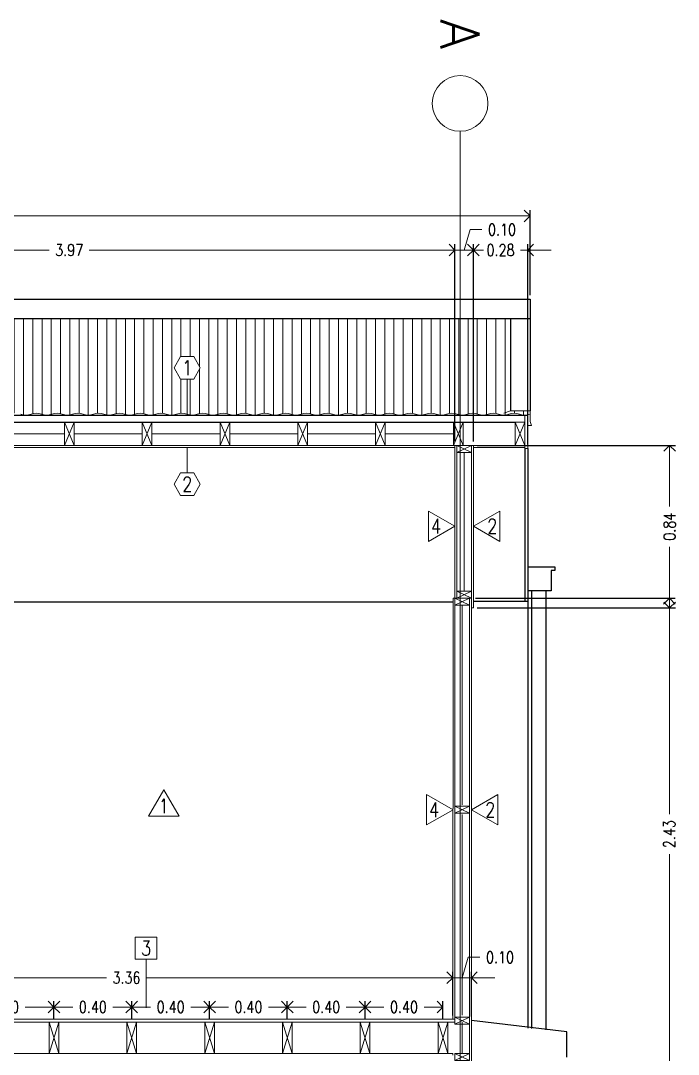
# Model space of a CAD drawing. Header units: inches. Extents: x 10.8 to 60.4, y 12.2 to 79.7.
# Drawn here: x 53.26 to 56.64, y 19.75 to 25.06 of the extents above; entities that cross this region are included whole.
import ezdxf
from ezdxf.enums import TextEntityAlignment as Align

# ---------------------------------------------------------------- set-up
doc = ezdxf.new("R2010")
doc.units = ezdxf.units.IN
doc.header["$MEASUREMENT"] = 0
doc.linetypes.add('HIDDEN', pattern=[0.375, 0.25, -0.125])
doc.layers.get('DEFPOINTS').update_dxf_attribs({"color": 210})
for name, color, linetype, lineweight in [('A-ANNO-DIMS', 3, 'Continuous', 18), ('A-ANNO-SYMB', 3, 'Continuous', 18), ('A-ANNO-TEXT', 3, 'Continuous', 18), ('A-DETL-MBND', 3, 'Continuous', 18), ('A-ELEV-MBE2', 4, 'Continuous', 25), ('A-ELEV-OVHD', 3, 'HIDDEN', 18), ('A-ELEV-PATT', 8, 'Continuous', 18), ('A-WALL-PATT', 8, 'Continuous', 18), ('A-WALL-STUD', 3, 'Continuous', 18)]:
    doc.layers.add(name, color=color, linetype=linetype, lineweight=lineweight)
doc.styles.add('E-ROMANS', font='romans.shx', dxfattribs={"width": 0.8})
doc.dimstyles.new('E-0050_ARW_12', dxfattribs={"dimscale": 0.001, "dimtxt": 60, "dimasz": 60, "dimexe": 30, "dimexo": 20, "dimgap": 30, "dimtad": 0, "dimzin": 0, "dimdsep": 46, "dimtxsty": 'E-ROMANS', "dimblk": 'OPEN90', "dimcen": 30, "dimclrd": 256, "dimclre": 256, "dimclrt": 256, "dimadec": 0, "dimazin": 0, "dimtfac": 1, "dimtmove": 1, "dimatfit": 3, "dimldrblk": 'OPEN90', "dimfxl": 1, "dimtfill": 1, "dimtolj": 1, "dimtzin": 0, "dimlwd": -1, "dimarcsym": 0})

# ---------------------------------------------------------------- blocks, each defined once
blk = doc.blocks.new('_Open90')
at = {"color": 0, "linetype": 'ByBlock', "lineweight": -2}
for p, q in [((0, 0), (-1, 0)), ((-0.5, 0.5), (0, 0)), ((0, 0), (-0.5, -0.5))]:
    blk.add_line(p, q, dxfattribs=at)
blk = doc.blocks.new('*D1300')
at = {"layer": 'A-ANNO-DIMS', "lineweight": -2, "transparency": 16777216}
for p, q in [((55.5956, 22.0913), (56.6231, 22.0913)), ((55.5956, 19.6653), (56.6231, 19.6653))]:
    blk.add_line(p, q, dxfattribs=at)
at = {"layer": 'A-ANNO-DIMS', "transparency": 16777216}
for p, q in [((56.5931, 22.0313), (56.5931, 20.9815)), ((56.5931, 19.7253), (56.5931, 20.7752))]:
    blk.add_line(p, q, dxfattribs=at)
at = {"layer": 'DEFPOINTS', "color": 0, "transparency": 16777216}
for p in [(55.5756, 22.0913), (56.5931, 22.0913), (55.5756, 19.6653)]:
    blk.add_point(p, dxfattribs=at)
at = {"layer": 'A-ANNO-DIMS', "transparency": 16777216, "xscale": 0.06, "yscale": 0.06, "zscale": 0.06}
for p, rotation in [((56.5931, 22.0913), 90), ((56.5931, 19.6653), 270)]:
    blk.add_blockref('_Open90', p, dxfattribs=dict(at, rotation=rotation))
at = {"layer": 'A-ANNO-DIMS', "transparency": 16777216, "insert": (56.5931, 20.8783), "char_height": 0.06, "attachment_point": 5, "rotation": 90, "style": 'E-ROMANS', "bg_fill": 3, "box_fill_scale": 1.25, "bg_fill_color": 256, "bg_fill_true_color": 13158600, "bg_fill_transparency": 0}
blk.add_mtext('\\A1;2.43', dxfattribs=at)
blk = doc.blocks.new('*D1383')
at = {"layer": 'A-ANNO-DIMS', "lineweight": -2, "transparency": 16777216}
for p, q in [((52.9266, 19.9313), (52.9266, 20.0195)), ((53.4286, 19.9313), (53.4286, 20.0195))]:
    blk.add_line(p, q, dxfattribs=at)
at = {"layer": 'A-ANNO-DIMS', "transparency": 16777216}
for p, q in [((52.9866, 19.9895), (53.0745, 19.9895)), ((53.3686, 19.9895), (53.2808, 19.9895))]:
    blk.add_line(p, q, dxfattribs=at)
at = {"layer": 'DEFPOINTS', "color": 0, "transparency": 16777216}
for p in [(53.4286, 19.9895), (52.9266, 19.9113), (53.4286, 19.9113)]:
    blk.add_point(p, dxfattribs=at)
at = {"layer": 'A-ANNO-DIMS', "transparency": 16777216, "xscale": 0.06, "yscale": 0.06, "zscale": 0.06, "rotation": 180}
blk.add_blockref('_Open90', (52.9266, 19.9895), dxfattribs=at)
at = {"layer": 'A-ANNO-DIMS', "transparency": 16777216, "xscale": 0.06, "yscale": 0.06, "zscale": 0.06}
blk.add_blockref('_Open90', (53.4286, 19.9895), dxfattribs=at)
at = {"layer": 'A-ANNO-DIMS', "transparency": 16777216, "insert": (53.1776, 19.9895), "char_height": 0.06, "attachment_point": 5, "style": 'E-ROMANS', "bg_fill": 3, "box_fill_scale": 1.25, "bg_fill_color": 256, "bg_fill_true_color": 13158600, "bg_fill_transparency": 0}
blk.add_mtext('\\A1;0.50', dxfattribs=at)
blk = doc.blocks.new('*D1384')
at = {"layer": 'A-ANNO-DIMS', "lineweight": -2, "transparency": 16777216}
for p, q in [((53.4286, 19.9313), (53.4286, 20.0195)), ((53.8286, 19.9313), (53.8286, 20.0195))]:
    blk.add_line(p, q, dxfattribs=at)
at = {"layer": 'A-ANNO-DIMS', "transparency": 16777216}
for p, q in [((53.4886, 19.9895), (53.5255, 19.9895)), ((53.7686, 19.9895), (53.7318, 19.9895))]:
    blk.add_line(p, q, dxfattribs=at)
at = {"layer": 'DEFPOINTS', "color": 0, "transparency": 16777216}
for p in [(53.8286, 19.9895), (53.4286, 19.9113), (53.8286, 19.9113)]:
    blk.add_point(p, dxfattribs=at)
at = {"layer": 'A-ANNO-DIMS', "transparency": 16777216, "xscale": 0.06, "yscale": 0.06, "zscale": 0.06, "rotation": 180}
blk.add_blockref('_Open90', (53.4286, 19.9895), dxfattribs=at)
at = {"layer": 'A-ANNO-DIMS', "transparency": 16777216, "xscale": 0.06, "yscale": 0.06, "zscale": 0.06}
blk.add_blockref('_Open90', (53.8286, 19.9895), dxfattribs=at)
at = {"layer": 'A-ANNO-DIMS', "transparency": 16777216, "insert": (53.6286, 19.9895), "char_height": 0.06, "attachment_point": 5, "style": 'E-ROMANS', "bg_fill": 3, "box_fill_scale": 1.25, "bg_fill_color": 256, "bg_fill_true_color": 13158600, "bg_fill_transparency": 0}
blk.add_mtext('\\A1;0.40', dxfattribs=at)
blk = doc.blocks.new('*D1385')
at = {"layer": 'A-ANNO-DIMS', "lineweight": -2, "transparency": 16777216}
for p, q in [((53.8286, 19.9313), (53.8286, 20.0195)), ((54.2286, 19.9313), (54.2286, 20.0195))]:
    blk.add_line(p, q, dxfattribs=at)
at = {"layer": 'A-ANNO-DIMS', "transparency": 16777216}
for p, q in [((53.8886, 19.9895), (53.9255, 19.9895)), ((54.1686, 19.9895), (54.1318, 19.9895))]:
    blk.add_line(p, q, dxfattribs=at)
at = {"layer": 'DEFPOINTS', "color": 0, "transparency": 16777216}
for p in [(54.2286, 19.9895), (53.8286, 19.9113), (54.2286, 19.9113)]:
    blk.add_point(p, dxfattribs=at)
at = {"layer": 'A-ANNO-DIMS', "transparency": 16777216, "xscale": 0.06, "yscale": 0.06, "zscale": 0.06, "rotation": 180}
blk.add_blockref('_Open90', (53.8286, 19.9895), dxfattribs=at)
at = {"layer": 'A-ANNO-DIMS', "transparency": 16777216, "xscale": 0.06, "yscale": 0.06, "zscale": 0.06}
blk.add_blockref('_Open90', (54.2286, 19.9895), dxfattribs=at)
at = {"layer": 'A-ANNO-DIMS', "transparency": 16777216, "insert": (54.0286, 19.9895), "char_height": 0.06, "attachment_point": 5, "style": 'E-ROMANS', "bg_fill": 3, "box_fill_scale": 1.25, "bg_fill_color": 256, "bg_fill_true_color": 13158600, "bg_fill_transparency": 0}
blk.add_mtext('\\A1;0.40', dxfattribs=at)
blk = doc.blocks.new('*D1386')
at = {"layer": 'A-ANNO-DIMS', "lineweight": -2, "transparency": 16777216}
for p, q in [((54.2286, 19.9313), (54.2286, 20.0195)), ((54.6286, 19.9313), (54.6286, 20.0195))]:
    blk.add_line(p, q, dxfattribs=at)
at = {"layer": 'A-ANNO-DIMS', "transparency": 16777216}
for p, q in [((54.2886, 19.9895), (54.3255, 19.9895)), ((54.5686, 19.9895), (54.5318, 19.9895))]:
    blk.add_line(p, q, dxfattribs=at)
at = {"layer": 'DEFPOINTS', "color": 0, "transparency": 16777216}
for p in [(54.6286, 19.9895), (54.2286, 19.9113), (54.6286, 19.9113)]:
    blk.add_point(p, dxfattribs=at)
at = {"layer": 'A-ANNO-DIMS', "transparency": 16777216, "xscale": 0.06, "yscale": 0.06, "zscale": 0.06, "rotation": 180}
blk.add_blockref('_Open90', (54.2286, 19.9895), dxfattribs=at)
at = {"layer": 'A-ANNO-DIMS', "transparency": 16777216, "xscale": 0.06, "yscale": 0.06, "zscale": 0.06}
blk.add_blockref('_Open90', (54.6286, 19.9895), dxfattribs=at)
at = {"layer": 'A-ANNO-DIMS', "transparency": 16777216, "insert": (54.4286, 19.9895), "char_height": 0.06, "attachment_point": 5, "style": 'E-ROMANS', "bg_fill": 3, "box_fill_scale": 1.25, "bg_fill_color": 256, "bg_fill_true_color": 13158600, "bg_fill_transparency": 0}
blk.add_mtext('\\A1;0.40', dxfattribs=at)
blk = doc.blocks.new('*D1387')
at = {"layer": 'A-ANNO-DIMS', "lineweight": -2, "transparency": 16777216}
for p, q in [((54.6286, 19.9313), (54.6286, 20.0195)), ((55.0286, 19.9313), (55.0286, 20.0195))]:
    blk.add_line(p, q, dxfattribs=at)
at = {"layer": 'A-ANNO-DIMS', "transparency": 16777216}
for p, q in [((54.6886, 19.9895), (54.7255, 19.9895)), ((54.9686, 19.9895), (54.9318, 19.9895))]:
    blk.add_line(p, q, dxfattribs=at)
at = {"layer": 'DEFPOINTS', "color": 0, "transparency": 16777216}
for p in [(55.0286, 19.9895), (54.6286, 19.9113), (55.0286, 19.9113)]:
    blk.add_point(p, dxfattribs=at)
at = {"layer": 'A-ANNO-DIMS', "transparency": 16777216, "xscale": 0.06, "yscale": 0.06, "zscale": 0.06, "rotation": 180}
blk.add_blockref('_Open90', (54.6286, 19.9895), dxfattribs=at)
at = {"layer": 'A-ANNO-DIMS', "transparency": 16777216, "xscale": 0.06, "yscale": 0.06, "zscale": 0.06}
blk.add_blockref('_Open90', (55.0286, 19.9895), dxfattribs=at)
at = {"layer": 'A-ANNO-DIMS', "transparency": 16777216, "insert": (54.8286, 19.9895), "char_height": 0.06, "attachment_point": 5, "style": 'E-ROMANS', "bg_fill": 3, "box_fill_scale": 1.25, "bg_fill_color": 256, "bg_fill_true_color": 13158600, "bg_fill_transparency": 0}
blk.add_mtext('\\A1;0.40', dxfattribs=at)
blk = doc.blocks.new('*D1388')
at = {"layer": 'A-ANNO-DIMS', "lineweight": -2, "transparency": 16777216}
for p, q in [((55.0286, 19.9313), (55.0286, 20.0195)), ((55.4286, 19.9313), (55.4286, 20.0195))]:
    blk.add_line(p, q, dxfattribs=at)
at = {"layer": 'A-ANNO-DIMS', "transparency": 16777216}
for p, q in [((55.0886, 19.9895), (55.1255, 19.9895)), ((55.3686, 19.9895), (55.3318, 19.9895))]:
    blk.add_line(p, q, dxfattribs=at)
at = {"layer": 'DEFPOINTS', "color": 0, "transparency": 16777216}
for p in [(55.4286, 19.9895), (55.0286, 19.9113), (55.4286, 19.9113)]:
    blk.add_point(p, dxfattribs=at)
at = {"layer": 'A-ANNO-DIMS', "transparency": 16777216, "xscale": 0.06, "yscale": 0.06, "zscale": 0.06, "rotation": 180}
blk.add_blockref('_Open90', (55.0286, 19.9895), dxfattribs=at)
at = {"layer": 'A-ANNO-DIMS', "transparency": 16777216, "xscale": 0.06, "yscale": 0.06, "zscale": 0.06}
blk.add_blockref('_Open90', (55.4286, 19.9895), dxfattribs=at)
at = {"layer": 'A-ANNO-DIMS', "transparency": 16777216, "insert": (55.2286, 19.9895), "char_height": 0.06, "attachment_point": 5, "style": 'E-ROMANS', "bg_fill": 3, "box_fill_scale": 1.25, "bg_fill_color": 256, "bg_fill_true_color": 13158600, "bg_fill_transparency": 0}
blk.add_mtext('\\A1;0.40', dxfattribs=at)
blk = doc.blocks.new('*D1389')
at = {"layer": 'A-ANNO-DIMS', "lineweight": -2, "transparency": 16777216}
for p, q in [((55.6056, 22.8763), (56.6243, 22.8763)), ((55.6056, 22.0413), (56.6243, 22.0413))]:
    blk.add_line(p, q, dxfattribs=at)
at = {"layer": 'A-ANNO-DIMS', "transparency": 16777216}
for p, q in [((56.5943, 22.8163), (56.5943, 22.5631)), ((56.5943, 22.1013), (56.5943, 22.3545))]:
    blk.add_line(p, q, dxfattribs=at)
at = {"layer": 'DEFPOINTS', "color": 0, "transparency": 16777216}
for p in [(55.5856, 22.8763), (56.5943, 22.8763), (55.5856, 22.0413)]:
    blk.add_point(p, dxfattribs=at)
at = {"layer": 'A-ANNO-DIMS', "transparency": 16777216, "xscale": 0.06, "yscale": 0.06, "zscale": 0.06}
for p, rotation in [((56.5943, 22.8763), 90), ((56.5943, 22.0413), 270)]:
    blk.add_blockref('_Open90', p, dxfattribs=dict(at, rotation=rotation))
at = {"layer": 'A-ANNO-DIMS', "transparency": 16777216, "insert": (56.5943, 22.4588), "char_height": 0.06, "attachment_point": 5, "rotation": 90, "style": 'E-ROMANS', "bg_fill": 3, "box_fill_scale": 1.25, "bg_fill_color": 256, "bg_fill_true_color": 13158600, "bg_fill_transparency": 0}
blk.add_mtext('\\A1;0.84', dxfattribs=at)
blk = doc.blocks.new('*D1393')
at = {"layer": 'A-ANNO-DIMS', "lineweight": -2, "transparency": 16777216}
for p, q in [((51.5236, 22.8963), (51.5236, 23.9109)), ((55.4906, 22.8963), (55.4906, 23.9109))]:
    blk.add_line(p, q, dxfattribs=at)
at = {"layer": 'A-ANNO-DIMS', "transparency": 16777216}
for p, q in [((51.5836, 23.8809), (53.404, 23.8809)), ((55.4306, 23.8809), (53.6103, 23.8809))]:
    blk.add_line(p, q, dxfattribs=at)
at = {"layer": 'DEFPOINTS', "color": 0, "transparency": 16777216}
for p in [(55.4906, 23.8809), (51.5236, 22.8763), (55.4906, 22.8763)]:
    blk.add_point(p, dxfattribs=at)
at = {"layer": 'A-ANNO-DIMS', "transparency": 16777216, "xscale": 0.06, "yscale": 0.06, "zscale": 0.06, "rotation": 180}
blk.add_blockref('_Open90', (51.5236, 23.8809), dxfattribs=at)
at = {"layer": 'A-ANNO-DIMS', "transparency": 16777216, "xscale": 0.06, "yscale": 0.06, "zscale": 0.06}
blk.add_blockref('_Open90', (55.4906, 23.8809), dxfattribs=at)
at = {"layer": 'A-ANNO-DIMS', "transparency": 16777216, "insert": (53.5071, 23.8809), "char_height": 0.06, "attachment_point": 5, "style": 'E-ROMANS', "bg_fill": 3, "box_fill_scale": 1.25, "bg_fill_color": 256, "bg_fill_true_color": 13158600, "bg_fill_transparency": 0}
blk.add_mtext('\\A1;3.97', dxfattribs=at)
blk = doc.blocks.new('*D1394')
at = {"layer": 'A-ANNO-DIMS', "transparency": 16777216}
for p, q in [((55.5381, 23.8809), (55.5696, 23.9859)), ((55.5696, 23.9859), (55.6296, 23.9859)), ((55.4306, 23.8809), (55.3706, 23.8809)), ((55.4906, 23.8809), (55.5856, 23.8809)), ((55.4906, 23.8809), (55.5856, 23.8809)), ((55.6456, 23.8809), (55.7056, 23.8809))]:
    blk.add_line(p, q, dxfattribs=at)
at = {"layer": 'A-ANNO-DIMS', "lineweight": -2, "transparency": 16777216}
for p, q in [((55.4906, 22.8963), (55.4906, 23.9109)), ((55.5856, 22.8963), (55.5856, 23.9109))]:
    blk.add_line(p, q, dxfattribs=at)
at = {"layer": 'DEFPOINTS', "color": 0, "transparency": 16777216}
for p in [(55.5856, 23.8809), (55.4906, 22.8763), (55.5856, 22.8763)]:
    blk.add_point(p, dxfattribs=at)
at = {"layer": 'A-ANNO-DIMS', "transparency": 16777216, "xscale": 0.06, "yscale": 0.06, "zscale": 0.06}
blk.add_blockref('_Open90', (55.4906, 23.8809), dxfattribs=at)
at = {"layer": 'A-ANNO-DIMS', "transparency": 16777216, "xscale": 0.06, "yscale": 0.06, "zscale": 0.06, "rotation": 180}
blk.add_blockref('_Open90', (55.5856, 23.8809), dxfattribs=at)
at = {"layer": 'A-ANNO-DIMS', "transparency": 16777216, "insert": (55.7328, 23.9859), "char_height": 0.06, "attachment_point": 5, "style": 'E-ROMANS', "bg_fill": 3, "box_fill_scale": 1.25, "bg_fill_color": 256, "bg_fill_true_color": 13158600, "bg_fill_transparency": 0}
blk.add_mtext('\\A1;0.10', dxfattribs=at)
blk = doc.blocks.new('*D1395')
at = {"layer": 'A-ANNO-DIMS', "transparency": 16777216}
for p, q in [((55.5256, 23.8809), (55.4656, 23.8809)), ((55.5856, 23.8809), (55.622, 23.8809)), ((55.8646, 23.8809), (55.8283, 23.8809)), ((55.9246, 23.8809), (55.9846, 23.8809))]:
    blk.add_line(p, q, dxfattribs=at)
at = {"layer": 'A-ANNO-DIMS', "lineweight": -2, "transparency": 16777216}
for p, q in [((55.5856, 22.8963), (55.5856, 23.9109)), ((55.8646, 22.8813), (55.8646, 23.9109))]:
    blk.add_line(p, q, dxfattribs=at)
at = {"layer": 'DEFPOINTS', "color": 0, "transparency": 16777216}
for p in [(55.8646, 23.8809), (55.5856, 22.8763), (55.8646, 22.8613)]:
    blk.add_point(p, dxfattribs=at)
at = {"layer": 'A-ANNO-DIMS', "transparency": 16777216, "xscale": 0.06, "yscale": 0.06, "zscale": 0.06}
blk.add_blockref('_Open90', (55.5856, 23.8809), dxfattribs=at)
at = {"layer": 'A-ANNO-DIMS', "transparency": 16777216, "xscale": 0.06, "yscale": 0.06, "zscale": 0.06, "rotation": 180}
blk.add_blockref('_Open90', (55.8646, 23.8809), dxfattribs=at)
at = {"layer": 'A-ANNO-DIMS', "transparency": 16777216, "insert": (55.7251, 23.8809), "char_height": 0.06, "attachment_point": 5, "style": 'E-ROMANS', "bg_fill": 3, "box_fill_scale": 1.25, "bg_fill_color": 256, "bg_fill_true_color": 13158600, "bg_fill_transparency": 0}
blk.add_mtext('\\A1;0.28', dxfattribs=at)
blk = doc.blocks.new('*D1407')
at = {"layer": 'A-ANNO-DIMS', "lineweight": -2, "transparency": 16777216}
for p, q in [((52.1236, 19.9463), (52.1236, 20.17)), ((55.4797, 19.9463), (55.4797, 20.17))]:
    blk.add_line(p, q, dxfattribs=at)
at = {"layer": 'A-ANNO-DIMS', "transparency": 16777216}
for p, q in [((52.1836, 20.14), (53.6985, 20.14)), ((55.4197, 20.14), (53.9048, 20.14))]:
    blk.add_line(p, q, dxfattribs=at)
at = {"layer": 'DEFPOINTS', "color": 0, "transparency": 16777216}
for p in [(55.4797, 20.14), (52.1236, 19.9263), (55.4797, 19.9263)]:
    blk.add_point(p, dxfattribs=at)
at = {"layer": 'A-ANNO-DIMS', "transparency": 16777216, "xscale": 0.06, "yscale": 0.06, "zscale": 0.06, "rotation": 180}
blk.add_blockref('_Open90', (52.1236, 20.14), dxfattribs=at)
at = {"layer": 'A-ANNO-DIMS', "transparency": 16777216, "xscale": 0.06, "yscale": 0.06, "zscale": 0.06}
blk.add_blockref('_Open90', (55.4797, 20.14), dxfattribs=at)
at = {"layer": 'A-ANNO-DIMS', "transparency": 16777216, "insert": (53.8016, 20.14), "char_height": 0.06, "attachment_point": 5, "style": 'E-ROMANS', "bg_fill": 3, "box_fill_scale": 1.25, "bg_fill_color": 256, "bg_fill_true_color": 13158600, "bg_fill_transparency": 0}
blk.add_mtext('\\A1;3.36', dxfattribs=at)
blk = doc.blocks.new('*D1408')
at = {"layer": 'A-ANNO-DIMS', "transparency": 16777216}
for p, q in [((55.5276, 20.14), (55.5591, 20.245)), ((55.5591, 20.245), (55.6191, 20.245)), ((55.4197, 20.14), (55.3597, 20.14)), ((55.4797, 20.14), (55.5756, 20.14)), ((55.4797, 20.14), (55.5756, 20.14)), ((55.6356, 20.14), (55.6956, 20.14))]:
    blk.add_line(p, q, dxfattribs=at)
at = {"layer": 'A-ANNO-DIMS', "lineweight": -2, "transparency": 16777216}
for p, q in [((55.4797, 19.9463), (55.4797, 20.17)), ((55.5756, 19.9404), (55.5756, 20.17))]:
    blk.add_line(p, q, dxfattribs=at)
at = {"layer": 'DEFPOINTS', "color": 0, "transparency": 16777216}
for p in [(55.5756, 20.14), (55.4797, 19.9263), (55.5756, 19.9204)]:
    blk.add_point(p, dxfattribs=at)
at = {"layer": 'A-ANNO-DIMS', "transparency": 16777216, "xscale": 0.06, "yscale": 0.06, "zscale": 0.06}
blk.add_blockref('_Open90', (55.4797, 20.14), dxfattribs=at)
at = {"layer": 'A-ANNO-DIMS', "transparency": 16777216, "xscale": 0.06, "yscale": 0.06, "zscale": 0.06, "rotation": 180}
blk.add_blockref('_Open90', (55.5756, 20.14), dxfattribs=at)
at = {"layer": 'A-ANNO-DIMS', "transparency": 16777216, "insert": (55.7223, 20.245), "char_height": 0.06, "attachment_point": 5, "style": 'E-ROMANS', "bg_fill": 3, "box_fill_scale": 1.25, "bg_fill_color": 256, "bg_fill_true_color": 13158600, "bg_fill_transparency": 0}
blk.add_mtext('\\A1;0.10', dxfattribs=at)
blk = doc.blocks.new('*D1412')
at = {"layer": 'A-ANNO-DIMS', "lineweight": -2, "transparency": 16777216}
for p, q in [((48.2551, 23.6483), (48.2551, 24.086)), ((55.8771, 23.6483), (55.8771, 24.086))]:
    blk.add_line(p, q, dxfattribs=at)
at = {"layer": 'A-ANNO-DIMS', "transparency": 16777216}
for p, q in [((48.3151, 24.056), (51.963, 24.056)), ((55.8171, 24.056), (52.1693, 24.056))]:
    blk.add_line(p, q, dxfattribs=at)
at = {"layer": 'DEFPOINTS', "color": 0, "transparency": 16777216}
for p in [(55.8771, 24.056), (48.2551, 23.6283), (55.8771, 23.6283)]:
    blk.add_point(p, dxfattribs=at)
at = {"layer": 'A-ANNO-DIMS', "transparency": 16777216, "xscale": 0.06, "yscale": 0.06, "zscale": 0.06, "rotation": 180}
blk.add_blockref('_Open90', (48.2551, 24.056), dxfattribs=at)
at = {"layer": 'A-ANNO-DIMS', "transparency": 16777216, "xscale": 0.06, "yscale": 0.06, "zscale": 0.06}
blk.add_blockref('_Open90', (55.8771, 24.056), dxfattribs=at)
at = {"layer": 'A-ANNO-DIMS', "transparency": 16777216, "insert": (52.0661, 24.056), "char_height": 0.06, "attachment_point": 5, "style": 'E-ROMANS', "bg_fill": 3, "box_fill_scale": 1.25, "bg_fill_color": 256, "bg_fill_true_color": 13158600, "bg_fill_transparency": 0}
blk.add_mtext('\\A1;7.62', dxfattribs=at)

msp = doc.modelspace()

# ---------------------------------------------------------------- hatches: boundary and pattern name
at = {"layer": 'A-ELEV-PATT'}
h = msp.add_hatch(dxfattribs=at)
h.set_pattern_fill('LINE', color=256, scale=0.015, style=0)
h.set_pattern_definition([(90, (25.316072, 614.402134), (-0.047625, 1e-17), [])])
h.paths.add_polyline_path([(52.0661, 23.5283), (48.3551, 23.5283), (48.3551, 23.0541), (48.2551, 23.0541), (48.2551, 22.9991), (48.2476, 22.9791), (48.2676, 22.9791), (48.2676, 23.0325, 0.075347), (48.289, 23.0374, -0.189121), (48.3424, 23.0374, 0.189121), (48.3958, 23.0374, -0.189121), (48.4493, 23.0374, 0.189121), (48.5027, 23.0374, -0.189121), (48.5561, 23.0374, 0.189121), (48.6095, 23.0374, -0.189121), (48.663, 23.0374, 0.189121), (48.7164, 23.0374, -0.189121), (48.7698, 23.0374, 0.189121), (48.8232, 23.0374, -0.189121), (48.8766, 23.0374, 0.189121), (48.9301, 23.0374, -0.189121), (48.9835, 23.0374, 0.189121), (49.0369, 23.0374, -0.189121), (49.0903, 23.0374, 0.189121), (49.1438, 23.0374, -0.189121), (49.1972, 23.0374, 0.189121), (49.2506, 23.0374, -0.189121), (49.304, 23.0374, 0.189121), (49.3575, 23.0374, -0.189121), (49.4109, 23.0374, 0.189121), (49.4643, 23.0374, -0.189121), (49.5177, 23.0374, 0.189121), (49.5712, 23.0374, -0.189121), (49.6246, 23.0374, 0.189121), (49.678, 23.0374, -0.189121), (49.7314, 23.0374, 0.189121), (49.7849, 23.0374, -0.189121), (49.8383, 23.0374, 0.189121), (49.8917, 23.0374, -0.189121), (49.9451, 23.0374, 0.189121), (49.9986, 23.0374, -0.189121), (50.052, 23.0374, 0.189121), (50.1054, 23.0374, -0.189121), (50.1588, 23.0374, 0.189121), (50.2123, 23.0374, -0.189121), (50.2657, 23.0374, 0.189121), (50.3191, 23.0374, -0.189121), (50.3725, 23.0374, 0.189121), (50.426, 23.0374, -0.189121), (50.4794, 23.0374, 0.189121), (50.5328, 23.0374, -0.189121), (50.5862, 23.0374, 0.189121), (50.6397, 23.0374, -0.189121), (50.6931, 23.0374, 0.189121), (50.7465, 23.0374, -0.189121), (50.7999, 23.0374, 0.189121), (50.8533, 23.0374, -0.189121), (50.9068, 23.0374, 0.189121), (50.9602, 23.0374, -0.189121), (51.0136, 23.0374, 0.189121), (51.067, 23.0374, -0.189121), (51.1205, 23.0374, 0.189121), (51.1739, 23.0374, -0.189121), (51.2273, 23.0374, 0.189121), (51.2807, 23.0374, -0.189121), (51.3342, 23.0374, 0.189121), (51.3876, 23.0374, -0.189121), (51.441, 23.0374, 0.189121), (51.4944, 23.0374, -0.189121), (51.5479, 23.0374, 0.189121), (51.6013, 23.0374, -0.189121), (51.6547, 23.0374, 0.189121), (51.7081, 23.0374, -0.189121), (51.7616, 23.0374, 0.189121), (51.815, 23.0374, -0.189121), (51.8684, 23.0374, 0.189121), (51.9218, 23.0374, -0.189121), (51.9753, 23.0374, 0.189121), (52.0287, 23.0374, -0.130952), (52.0661, 23.0417)])
h.paths.add_polyline_path([(50.4417, 23.2758), (50.4753, 23.3341), (50.5427, 23.3341), (50.5763, 23.2758), (50.5427, 23.2175), (50.4753, 23.2175)], flags=16)
h.paths.add_polyline_path([(54.0464, 23.2758), (54.0801, 23.3341), (54.1474, 23.3341), (54.1811, 23.2758), (54.1474, 23.2175), (54.1138, 23.2175), (54.1138, 23.0368, 0.183293), (54.1657, 23.0374, -0.189121), (54.2191, 23.0374, 0.189121), (54.2725, 23.0374, -0.189121), (54.3259, 23.0374, 0.189121), (54.3794, 23.0374, -0.189121), (54.4328, 23.0374, 0.189121), (54.4862, 23.0374, -0.189121), (54.5396, 23.0374, 0.189121), (54.593, 23.0374, -0.189121), (54.6465, 23.0374, 0.189121), (54.6999, 23.0374, -0.189121), (54.7533, 23.0374, 0.189121), (54.8067, 23.0374, -0.189121), (54.8602, 23.0374, 0.189121), (54.9136, 23.0374, -0.189121), (54.967, 23.0374, 0.189121), (55.0204, 23.0374, -0.189121), (55.0739, 23.0374, 0.189121), (55.1273, 23.0374, -0.189121), (55.1807, 23.0374, 0.189121), (55.2341, 23.0374, -0.189121), (55.2876, 23.0374, 0.189121), (55.341, 23.0374, -0.189121), (55.3944, 23.0374, 0.189121), (55.4478, 23.0374, -0.189121), (55.5013, 23.0374, 0.189121), (55.5547, 23.0374, -0.189121), (55.6081, 23.0374, 0.189121), (55.6615, 23.0374, -0.189121), (55.715, 23.0374, 0.189121), (55.7684, 23.0374, -0.189121), (55.8218, 23.0374, 0.196249), (55.8771, 23.0381), (55.8771, 23.0541), (55.7771, 23.0541), (55.7771, 23.5283), (52.0661, 23.5283), (52.0661, 23.0417, -0.056763), (52.0821, 23.0374, 0.189121), (52.1355, 23.0374, -0.189121), (52.189, 23.0374, 0.189121), (52.2424, 23.0374, -0.189121), (52.2958, 23.0374, 0.189121), (52.3492, 23.0374, -0.189121), (52.4027, 23.0374, 0.189121), (52.4561, 23.0374, -0.189121), (52.5095, 23.0374, 0.189121), (52.5629, 23.0374, -0.189121), (52.6164, 23.0374, 0.189121), (52.6698, 23.0374, -0.189121), (52.7232, 23.0374, 0.189121), (52.7766, 23.0374, -0.189121), (52.83, 23.0374, 0.189121), (52.8835, 23.0374, -0.189121), (52.9369, 23.0374, 0.189121), (52.9903, 23.0374, -0.189121), (53.0437, 23.0374, 0.189121), (53.0972, 23.0374, -0.189121), (53.1506, 23.0374, 0.189121), (53.204, 23.0374, -0.189121), (53.2574, 23.0374, 0.189121), (53.3109, 23.0374, -0.189121), (53.3643, 23.0374, 0.189121), (53.4177, 23.0374, -0.189121), (53.4711, 23.0374, 0.189121), (53.5246, 23.0374, -0.189121), (53.578, 23.0374, 0.189121), (53.6314, 23.0374, -0.189121), (53.6848, 23.0374, 0.189121), (53.7383, 23.0374, -0.189121), (53.7917, 23.0374, 0.189121), (53.8451, 23.0374, -0.189121), (53.8985, 23.0374, 0.189121), (53.952, 23.0374, -0.189121), (54.0054, 23.0374, 0.189121), (54.0588, 23.0374, -0.189121), (54.1122, 23.0374, 0.005632), (54.1138, 23.0368), (54.1138, 23.2175), (54.0801, 23.2175)])
h.paths.add_polyline_path([(50.4771, 23.3321), (50.5409, 23.3321), (50.5409, 23.2196), (50.4771, 23.2196)], flags=8)

# ---------------------------------------------------------------- linework, layer by layer
at = {"layer": 'A-ANNO-SYMB'}
for p, q in [((55.5171, 15.4869), (55.5171, 24.4916)), ((54.1138, 23.0374), (54.1138, 23.2175)), ((54.1138, 22.7355), (54.1138, 22.8663))]:
    msp.add_line(p, q, dxfattribs=at)
for points in [[(54.0801, 23.2175), (54.0464, 23.2758), (54.0801, 23.3341), (54.1474, 23.3341), (54.1811, 23.2758), (54.1474, 23.2175)], [(54.0801, 22.6188), (54.0464, 22.6771), (54.0801, 22.7355), (54.1474, 22.7355), (54.1811, 22.6771), (54.1474, 22.6188)], [(53.9934, 21.1062), (54.0719, 20.9703), (53.915, 20.9703)]]:
    msp.add_lwpolyline(points, close=True, dxfattribs=at)
msp.add_lwpolyline([(55.7424, 23.0418), (55.7424, 23.0418), (55.7771, 23.0541), (55.8771, 23.0541), (55.8771, 22.9991), (55.8846, 22.9791), (55.8671, 22.9791)], dxfattribs=at)
msp.add_circle((55.5171, 24.6346), 0.143, dxfattribs=at)
for centre, start, end in [((53.2842, 23.1055), 248.5813, 291.4187), ((53.3376, 22.9693), 68.5813, 111.4187), ((53.391, 23.1055), 248.5813, 291.4187), ((53.4444, 22.9693), 68.5813, 111.4187), ((53.4979, 23.1055), 248.5813, 291.4187), ((53.5513, 22.9693), 68.5813, 111.4187), ((53.6047, 23.1055), 248.5813, 291.4187), ((53.6581, 22.9693), 68.5813, 111.4187), ((53.7115, 23.1055), 248.5813, 291.4187), ((53.765, 22.9693), 68.5813, 111.4187), ((53.8184, 23.1055), 248.5813, 291.4187), ((53.8718, 22.9693), 68.5813, 111.4187), ((53.9252, 23.1055), 248.5813, 291.4187), ((53.9787, 22.9693), 68.5813, 111.4187), ((54.0321, 23.1055), 248.5813, 291.4187), ((54.0855, 22.9693), 68.5813, 111.4187), ((54.1389, 23.1055), 248.5813, 291.4187), ((54.1924, 22.9693), 68.5813, 111.4187), ((54.2458, 23.1055), 248.5813, 291.4187), ((54.2992, 22.9693), 68.5813, 111.4187), ((54.3526, 23.1055), 248.5813, 291.4187), ((54.4061, 22.9693), 68.5813, 111.4187), ((54.4595, 23.1055), 248.5813, 291.4187), ((54.5129, 22.9693), 68.5813, 111.4187), ((54.5663, 23.1055), 248.5813, 291.4187), ((54.6198, 22.9693), 68.5813, 111.4187), ((54.6732, 23.1055), 248.5813, 291.4187), ((54.7266, 22.9693), 68.5813, 111.4187), ((54.78, 23.1055), 248.5813, 291.4187), ((54.8335, 22.9693), 68.5813, 111.4187), ((54.8869, 23.1055), 248.5813, 291.4187), ((54.9403, 22.9693), 68.5813, 111.4187), ((54.9937, 23.1055), 248.5813, 291.4187), ((55.0472, 22.9693), 68.5813, 111.4187), ((55.1006, 23.1055), 248.5813, 291.4187), ((55.154, 22.9693), 68.5813, 111.4187), ((55.2074, 23.1055), 248.5813, 291.4187), ((55.2609, 22.9693), 68.5813, 111.4187), ((55.3143, 23.1055), 248.5813, 291.4187), ((55.3677, 22.9693), 68.5813, 111.4187), ((55.4211, 23.1055), 248.5813, 291.4187), ((55.4746, 22.9693), 68.5813, 111.4187), ((55.528, 23.1055), 248.5813, 291.4187), ((55.5814, 22.9693), 68.5813, 111.4187), ((55.6348, 23.1055), 248.5813, 291.4187), ((55.6882, 22.9693), 68.5813, 111.4187), ((55.7417, 23.1055), 248.5813, 291.4187), ((55.7951, 22.9693), 68.5813, 111.4187), ((55.8485, 23.1055), 248.5813, 291.4187)]:
    msp.add_arc(centre, 0.0731, start, end, dxfattribs=at)
at = {"layer": 'A-DETL-MBND'}
for p, q in [((55.4906, 22.8763), (52.1186, 22.8763)), ((55.4906, 22.8663), (52.1286, 22.8663)), ((55.5856, 22.8763), (55.7996, 22.8763)), ((55.5856, 22.8663), (55.8496, 22.8663)), ((55.4797, 19.9263), (55.4806, 22.0913)), ((55.4906, 19.9263), (55.4906, 22.0913)), ((55.5756, 19.7513), (55.5756, 22.0913)), ((55.4796, 19.7413), (55.4796, 19.7513)), ((55.5756, 19.6653), (55.5756, 19.7513))]:
    msp.add_line(p, q, dxfattribs=at)
for points in [[(55.5006, 22.0913), (55.4906, 22.0913), (55.4906, 22.8763)], [(55.5006, 22.1273), (55.5006, 22.8763)], [(55.5756, 22.1273), (55.5756, 22.8763)], [(55.5856, 22.8763), (55.5756, 22.8763)], [(55.4906, 22.0913), (55.4806, 22.0913)], [(55.5656, 19.7513), (55.5656, 22.0913)], [(48.6416, 19.9263), (55.4906, 19.9263)], [(48.6416, 19.9113), (55.4906, 19.9113)], [(48.5666, 19.7513), (55.4796, 19.7513)]]:
    msp.add_lwpolyline(points, dxfattribs=at)
at = {"layer": 'A-ELEV-MBE2'}
msp.add_line((51.5236, 22.0731), (55.4806, 22.0731), dxfattribs=at)
for points in [[(48.2826, 23.0323), (55.8646, 23.0323)], [(48.2826, 22.9963), (55.7996, 22.9963)], [(55.8646, 22.2531), (56.0046, 22.2531), (56.0046, 22.2331), (55.9846, 22.2331), (55.9846, 22.1293), (55.8646, 22.1293)]]:
    msp.add_lwpolyline(points, dxfattribs=at)
at = {"layer": 'A-ELEV-OVHD'}
msp.add_line((53.902, 20.2355), (53.902, 19.9263), dxfattribs=at)
for points in [[(55.4906, 22.461), (55.3547, 22.3826), (55.3547, 22.5394)], [(55.5856, 22.461), (55.7215, 22.3826), (55.7215, 22.5394)], [(55.4806, 21.0038), (55.3447, 20.9254), (55.3447, 21.0823)], [(53.9583, 20.348), (53.8458, 20.348), (53.8458, 20.2355), (53.9583, 20.2355)]]:
    msp.add_lwpolyline(points, close=True, dxfattribs=at)
at = {"layer": 'A-WALL-PATT', "ltscale": 0.15}
for p, q in [((53.4826, 22.9363), (53.1326, 22.9363)), ((53.8826, 22.9363), (53.5326, 22.9363)), ((54.2826, 22.9363), (53.9326, 22.9363)), ((54.6826, 22.9363), (54.3326, 22.9363)), ((55.0826, 22.9363), (54.7326, 22.9363)), ((55.4826, 22.9363), (55.1326, 22.9363))]:
    msp.add_line(p, q, dxfattribs=at)
at = {"layer": 'A-WALL-PATT', "ltscale": 0.1}
for p, q in [((55.5381, 22.1273), (55.5381, 22.8403)), ((55.5281, 21.0288), (55.5281, 22.0553)), ((55.5281, 19.9473), (55.5281, 20.9788)), ((55.5281, 19.7513), (55.5281, 19.9113))]:
    msp.add_line(p, q, dxfattribs=at)
at = {"layer": 'A-WALL-STUD'}
for p, q in [((53.5326, 22.9963), (53.4826, 22.8763)), ((53.4826, 22.9963), (53.5326, 22.8763)), ((53.9326, 22.9963), (53.8826, 22.8763)), ((53.8826, 22.9963), (53.9326, 22.8763)), ((54.3326, 22.9963), (54.2826, 22.8763)), ((54.2826, 22.9963), (54.3326, 22.8763)), ((54.7326, 22.9963), (54.6826, 22.8763)), ((54.6826, 22.9963), (54.7326, 22.8763)), ((55.1326, 22.9963), (55.0826, 22.8763)), ((55.0826, 22.9963), (55.1326, 22.8763)), ((55.5326, 22.9963), (55.4826, 22.8763)), ((55.4826, 22.9963), (55.5326, 22.8763)), ((55.7996, 22.9963), (55.8496, 22.8763)), ((55.8496, 22.9963), (55.7996, 22.8763))]:
    msp.add_line(p, q, dxfattribs=at)
for points in [[(55.8496, 23.0323), (55.8496, 22.8763), (55.8496, 22.8613), (55.8646, 22.8613), (55.8646, 23.0323), (55.8496, 23.0323)], [(53.4036, 19.7513), (53.4036, 19.9113), (53.4536, 19.9113), (53.4536, 19.7513), (53.4036, 19.7513), (53.4536, 19.9113)], [(53.4036, 19.9113), (53.4536, 19.7513)], [(53.8036, 19.7513), (53.8036, 19.9113), (53.8536, 19.9113), (53.8536, 19.7513), (53.8036, 19.7513), (53.8536, 19.9113)], [(53.8036, 19.9113), (53.8536, 19.7513)], [(54.2036, 19.7513), (54.2036, 19.9113), (54.2536, 19.9113), (54.2536, 19.7513), (54.2036, 19.7513), (54.2536, 19.9113)], [(54.2036, 19.9113), (54.2536, 19.7513)], [(54.6036, 19.7513), (54.6036, 19.9113), (54.6536, 19.9113), (54.6536, 19.7513), (54.6036, 19.7513), (54.6536, 19.9113)], [(54.6036, 19.9113), (54.6536, 19.7513)], [(55.0036, 19.7513), (55.0036, 19.9113), (55.0536, 19.9113), (55.0536, 19.7513), (55.0036, 19.7513), (55.0536, 19.9113)], [(55.0036, 19.9113), (55.0536, 19.7513)], [(55.4036, 19.7513), (55.4036, 19.9113), (55.4536, 19.9113), (55.4536, 19.7513), (55.4036, 19.7513), (55.4536, 19.9113)], [(55.4036, 19.9113), (55.4536, 19.7513)]]:
    msp.add_lwpolyline(points, dxfattribs=at)
for points in [[(53.4826, 22.9963), (53.4826, 22.8763), (53.5326, 22.8763), (53.5326, 22.9963)], [(53.8826, 22.9963), (53.8826, 22.8763), (53.9326, 22.8763), (53.9326, 22.9963)], [(54.2826, 22.9963), (54.2826, 22.8763), (54.3326, 22.8763), (54.3326, 22.9963)], [(54.6826, 22.9963), (54.6826, 22.8763), (54.7326, 22.8763), (54.7326, 22.9963)], [(55.0826, 22.9963), (55.0826, 22.8763), (55.1326, 22.8763), (55.1326, 22.9963)], [(55.4826, 22.9963), (55.4826, 22.8763), (55.5326, 22.8763), (55.5326, 22.9963)], [(55.8496, 22.9963), (55.8496, 22.8763), (55.7996, 22.8763), (55.7996, 22.9963)]]:
    msp.add_lwpolyline(points, close=True, dxfattribs=at)

# ---------------------------------------------------------------- texts
at = {"layer": 'A-ANNO-TEXT', "char_height": 0.075, "attachment_point": 5, "style": 'E-ROMANS'}
for s, insert, rotation in [('\\pi-0.45,l0.45,t0.45;1', (54.1138, 23.2758), 359.9995), ('\\pi-0.45,l0.45,t0.45;2', (54.1138, 22.6771), 359.9995), ('\\pi-0.45,l0.45,t0.45;4', (55.3937, 22.461), 359.9995), ('\\pi-0.45,l0.45,t0.45;2', (55.6825, 22.461), 0.0005), ('\\pi-0.45,l0.45,t0.45;1', (53.9934, 21.0229), 359.9995), ('\\pi-0.45,l0.45,t0.45;4', (55.3837, 21.0038), 359.9995), ('\\pi-0.45,l0.45,t0.45;3', (53.902, 20.2918), 359.9995)]:
    msp.add_mtext(s, dxfattribs=dict(at, insert=insert, rotation=rotation))
at = {"layer": 'A-ANNO-TEXT', "style": 'E-ROMANS'}
msp.add_attdef('A', text='0.00', height=0.2, rotation=270, dxfattribs=at).set_placement((55.5171, 24.9916), align=Align.MIDDLE_CENTER)

# ---------------------------------------------------------------- next in the draw order: dimensions: what is measured, and where the dimension line sits
at = {"layer": 'A-ANNO-DIMS'}
for base, p1, p2, picture, middle in [((55.4906, 23.8809), (51.5236, 22.8763), (55.4906, 22.8763), '*D1393', (53.5071, 23.8809)), ((53.4286, 19.9895), (52.9266, 19.9113), (53.4286, 19.9113), '*D1383', (53.1776, 19.9895))]:
    dim = msp.add_linear_dim(base=base, p1=p1, p2=p2, dimstyle='E-0050_ARW_12', dxfattribs=at)
    dim.commit()
    dim.dimension.update_dxf_attribs({"geometry": picture, "text_midpoint": middle})
dim = msp.add_linear_dim(base=(56.5931, 22.0913), p1=(55.5756, 19.6653), p2=(55.5756, 22.0913), angle=270, dimstyle='E-0050_ARW_12', dxfattribs=at)
dim.commit()
dim.dimension.update_dxf_attribs({"geometry": '*D1300', "text_midpoint": (56.5931, 20.8783)})

# ---------------------------------------------------------------- next in the draw order: linework, layer by layer
at = {"layer": 'A-DETL-MBND'}
msp.add_lwpolyline([(55.5756, 22.0413), (55.5856, 22.0413), (55.5856, 22.8763)], dxfattribs=at)
at = {"layer": 'A-ELEV-MBE2'}
for p, q in [((55.8646, 22.0745), (55.5856, 22.0745)), ((55.8646, 22.0745), (55.8646, 19.8815)), ((56.0656, 19.8614), (55.5756, 19.9204)), ((56.0656, 19.8513), (56.0656, 19.8614)), ((56.0656, 19.7313), (56.0656, 19.8513))]:
    msp.add_line(p, q, dxfattribs=at)
for points in [[(55.8496, 22.8613), (55.8496, 22.0745)], [(55.8646, 22.8613), (55.8646, 22.0745)], [(55.8846, 22.1293), (55.8846, 19.8795)], [(55.9596, 19.872), (55.9596, 22.1293)]]:
    msp.add_lwpolyline(points, dxfattribs=at)
at = {"layer": 'A-ELEV-OVHD'}
msp.add_lwpolyline([(55.5756, 21.0038), (55.7115, 20.9254), (55.7115, 21.0823)], close=True, dxfattribs=at)
at = {"layer": 'A-WALL-STUD'}
for p, q in [((55.5656, 20.9858), (55.4906, 21.0218)), ((55.4906, 20.9858), (55.5656, 21.0218)), ((55.5656, 19.7153), (55.4906, 19.7513)), ((55.4906, 19.7153), (55.5656, 19.7513))]:
    msp.add_line(p, q, dxfattribs=at)
for points in [[(55.5656, 20.9858), (55.4906, 20.9858), (55.4906, 21.0218), (55.5656, 21.0218)], [(55.5656, 19.7153), (55.4906, 19.7153), (55.4906, 19.7513), (55.5656, 19.7513)]]:
    msp.add_lwpolyline(points, close=True, dxfattribs=at)

# ---------------------------------------------------------------- next in the draw order: texts
at = {"layer": 'A-ANNO-TEXT', "insert": (55.6725, 21.0038), "char_height": 0.075, "attachment_point": 5, "rotation": 0.0005, "style": 'E-ROMANS'}
msp.add_mtext('\\pi-0.45,l0.45,t0.45;2', dxfattribs=at)

# ---------------------------------------------------------------- next in the draw order: dimensions: what is measured, and where the dimension line sits
at = {"layer": 'A-ANNO-DIMS'}
dim = msp.add_linear_dim(base=(53.8286, 19.9895), p1=(53.4286, 19.9113), p2=(53.8286, 19.9113), dimstyle='E-0050_ARW_12', dxfattribs=at)
dim.commit()
dim.dimension.update_dxf_attribs({"geometry": '*D1384', "text_midpoint": (53.6286, 19.9895)})

# ---------------------------------------------------------------- next in the draw order: dimensions: what is measured, and where the dimension line sits
dim = msp.add_linear_dim(base=(56.59428, 22.87634), p1=(55.58561, 22.04131), p2=(55.58561, 22.87634), angle=90, dimstyle='E-0050_ARW_12', dxfattribs=at)
dim.commit()
dim.dimension.update_dxf_attribs({"geometry": '*D1389', "text_midpoint": (56.59428, 22.45882)})
dim = msp.add_linear_dim(base=(54.2286, 19.9895), p1=(53.8286, 19.9113), p2=(54.2286, 19.9113), dimstyle='E-0050_ARW_12', dxfattribs=at)
dim.commit()
dim.dimension.update_dxf_attribs({"geometry": '*D1385', "text_midpoint": (54.0286, 19.9895)})

# ---------------------------------------------------------------- next in the draw order: linework, layer by layer
at = {"layer": 'A-WALL-STUD'}
for p, q in [((55.5756, 22.0913), (55.5006, 22.1273)), ((55.5006, 22.0913), (55.5756, 22.1273)), ((55.5656, 22.0553), (55.4906, 22.0913)), ((55.4906, 22.0553), (55.5656, 22.0913))]:
    msp.add_line(p, q, dxfattribs=at)
for points in [[(55.5756, 22.0913), (55.5006, 22.0913), (55.5006, 22.1273), (55.5756, 22.1273)], [(55.5656, 22.0553), (55.4906, 22.0553), (55.4906, 22.0913), (55.5656, 22.0913)]]:
    msp.add_lwpolyline(points, close=True, dxfattribs=at)

# ---------------------------------------------------------------- next in the draw order: dimensions: what is measured, and where the dimension line sits
at = {"layer": 'A-ANNO-DIMS'}
for base, p1, p2, picture, middle in [((55.5856087123, 23.8809407177), (55.4906087123, 22.8763381737), (55.5856087123, 22.8763381737), '*D1394', (55.6596087123, 23.9859407177)), ((54.6286, 19.9895), (54.2286, 19.9113), (54.6286, 19.9113), '*D1386', (54.4286, 19.9895))]:
    dim = msp.add_linear_dim(base=base, p1=p1, p2=p2, dimstyle='E-0050_ARW_12', dxfattribs=at)
    dim.commit()
    dim.dimension.update_dxf_attribs({"geometry": picture, "text_midpoint": middle})

# ---------------------------------------------------------------- next in the draw order: dimensions: what is measured, and where the dimension line sits
for base, p1, p2, picture, middle in [((55.8646, 23.8809), (55.5856, 22.8763), (55.8646, 22.8613), '*D1395', (55.7251, 23.8809)), ((55.0286, 19.9895), (54.6286, 19.9113), (55.0286, 19.9113), '*D1387', (54.8286, 19.9895))]:
    dim = msp.add_linear_dim(base=base, p1=p1, p2=p2, dimstyle='E-0050_ARW_12', dxfattribs=at)
    dim.commit()
    dim.dimension.update_dxf_attribs({"geometry": picture, "text_midpoint": middle})

# ---------------------------------------------------------------- next in the draw order: linework, layer by layer
at = {"layer": 'A-ELEV-MBE2'}
for p, q in [((48.2551, 23.6283), (55.8771, 23.6283)), ((55.8771, 23.6283), (55.8771, 23.0541)), ((48.2551, 23.5283), (55.8771, 23.5283)), ((55.7771, 23.5283), (55.7771, 23.0541))]:
    msp.add_line(p, q, dxfattribs=at)
at = {"layer": 'A-WALL-STUD'}
for p, q in [((55.5756, 22.8403), (55.5006, 22.8763)), ((55.5006, 22.8403), (55.5756, 22.8763))]:
    msp.add_line(p, q, dxfattribs=at)
msp.add_lwpolyline([(55.5756, 22.8403), (55.5006, 22.8403), (55.5006, 22.8763), (55.5756, 22.8763)], close=True, dxfattribs=at)

# ---------------------------------------------------------------- next in the draw order: dimensions: what is measured, and where the dimension line sits
at = {"layer": 'A-ANNO-DIMS'}
dim = msp.add_linear_dim(base=(55.4286, 19.9895), p1=(55.0286, 19.9113), p2=(55.4286, 19.9113), dimstyle='E-0050_ARW_12', dxfattribs=at)
dim.commit()
dim.dimension.update_dxf_attribs({"geometry": '*D1388', "text_midpoint": (55.2286, 19.9895)})

# ---------------------------------------------------------------- next in the draw order: dimensions: what is measured, and where the dimension line sits
for base, p1, p2, picture, middle in [((55.8771, 24.056), (48.2551, 23.6283), (55.8771, 23.6283), '*D1412', (52.0661, 24.056)), ((55.4797, 20.14), (52.1236, 19.9263), (55.4797, 19.9263), '*D1407', (53.8016, 20.14))]:
    dim = msp.add_linear_dim(base=base, p1=p1, p2=p2, dimstyle='E-0050_ARW_12', dxfattribs=at)
    dim.commit()
    dim.dimension.update_dxf_attribs({"geometry": picture, "text_midpoint": middle})

# ---------------------------------------------------------------- next in the draw order: dimensions: what is measured, and where the dimension line sits
dim = msp.add_linear_dim(base=(55.5756, 20.14), p1=(55.4797, 19.9263), p2=(55.5756, 19.9204), dimstyle='E-0050_ARW_12', dxfattribs=at)
dim.commit()
dim.dimension.update_dxf_attribs({"geometry": '*D1408', "text_midpoint": (55.6491, 20.245)})

# ---------------------------------------------------------------- next in the draw order: linework, layer by layer
at = {"layer": 'A-WALL-STUD'}
for p, q in [((55.5656, 19.9013), (55.4906, 19.9373)), ((55.4906, 19.9013), (55.5656, 19.9373))]:
    msp.add_line(p, q, dxfattribs=at)
msp.add_lwpolyline([(55.5656, 19.9013), (55.4906, 19.9013), (55.4906, 19.9373), (55.5656, 19.9373)], close=True, dxfattribs=at)

doc.saveas('drawing.dxf')
